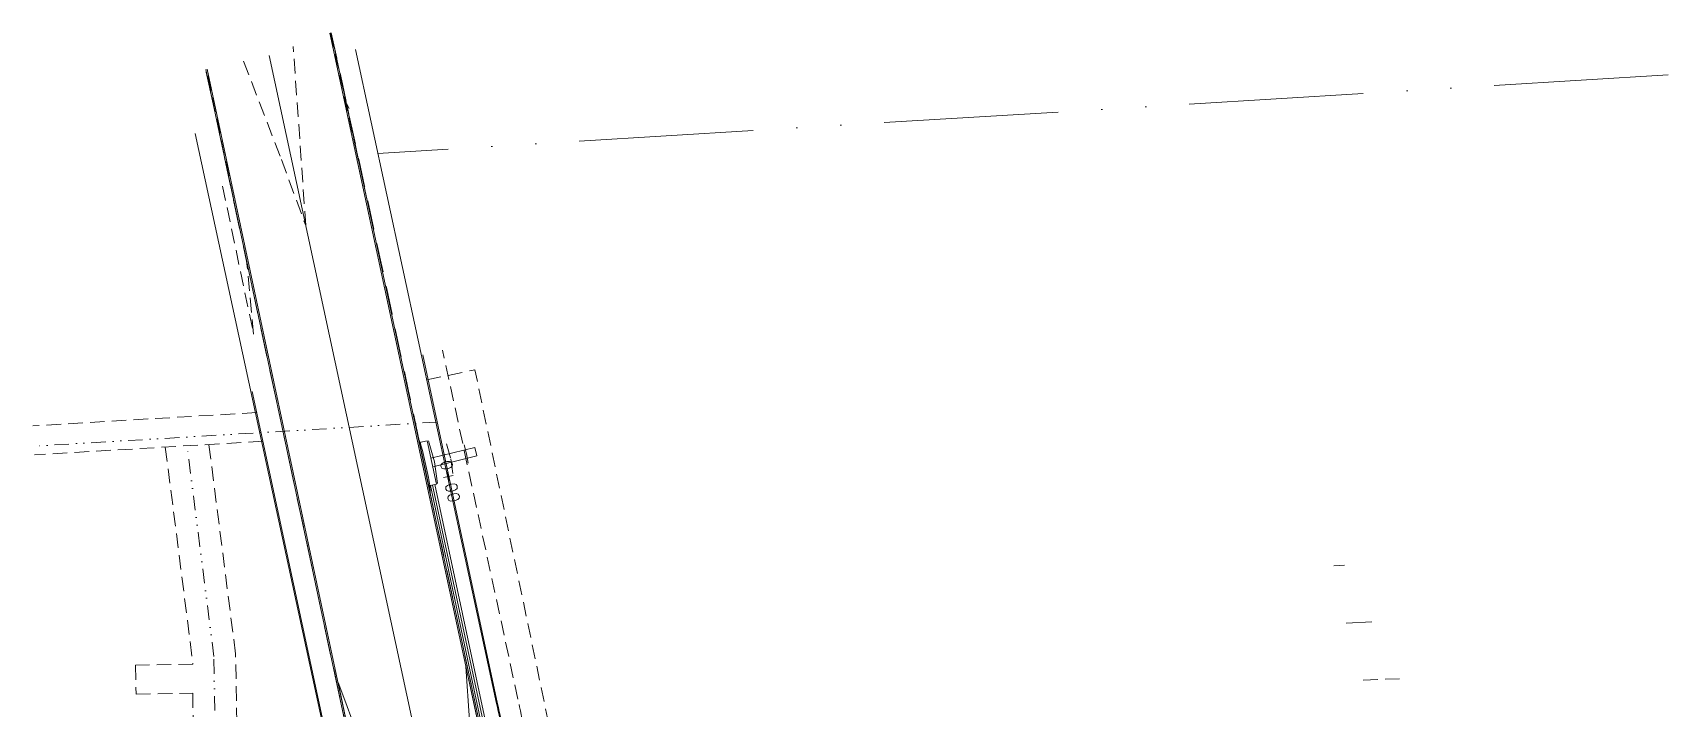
# Model space of a CAD drawing. Extents: x 9856 to 10430, y 9841 to 10512.
# Drawn here: x 9856 to 10419, y 10280 to 10512 of the extents above; entities that cross this region are included whole.
import ezdxf
from ezdxf.enums import TextEntityAlignment as Align

# ---------------------------------------------------------------- set-up
doc = ezdxf.new("R2010")
doc.units = 0
doc.header["$LTSCALE"] = 20
doc.header["$MEASUREMENT"] = 0
for name, pattern in [('ACAD_ISO12W100', [21, 12, -3, 0, -3, 0, -3]), ('DASHED', [0.75, 0.5, -0.25]), ('DASHED2', [0.375, 0.25, -0.125]), ('DIVIDE2', [0.625, 0.25, -0.125, 0, -0.125, 0, -0.125]), ('HIDDEN', [0.375, 0.25, -0.125])]:
    doc.linetypes.add(name, pattern=pattern)
for name, color, linetype in [('CONTOURS', 35, 'CONTINUOUS'), ('PNTS_CHEV', 1, 'CONTINUOUS'), ('STORM', 5, 'CONTINUOUS'), ('TP-SRF-FLT', 7, 'CONTINUOUS')]:
    doc.layers.add(name, color=color, linetype=linetype)
for name, color, linetype, lineweight in [('EC', 35, 'HIDDEN', 140), ('ECRBB', 31, 'DASHED', 30), ('EESMT', 7, 'DASHED2', 25), ('ELOT', 53, 'ACAD_ISO12W100', 25), ('EROW', 143, 'CONTINUOUS', 30), ('EWTR', 174, 'DIVIDE2', 25), ('PESMT', 7, 'DASHED2', 30), ('PUSTM_T', 7, 'CONTINUOUS', 35)]:
    doc.layers.add(name, color=color, linetype=linetype, lineweight=lineweight)
doc.layers.add('mwn boundary', color=7, linetype='CONTINUOUS', plot=False)
doc.styles.get("Standard").update_dxf_attribs({"font": 'simplex.shx'})

msp = doc.modelspace()

# ---------------------------------------------------------------- linework, layer by layer
at = {"layer": 'CONTOURS', "lineweight": 0}
for p, q in [((9991.79, 10358.18, 640), (9988.77, 10372.4, 640)), ((9988.77, 10372.4, 640), (9989.23, 10371.52, 640)), ((9989.23, 10371.52, 640), (9989.33, 10370.94, 640)), ((9989.33, 10370.94, 640), (9989.95, 10368.65, 640)), ((9994.12, 10364.74, 640), (9992.08, 10371.97, 640)), ((9989.95, 10368.65, 640), (9992.06, 10359.35, 640)), ((9995.2, 10357.35, 640), (9994.12, 10364.74, 640)), ((9992.64, 10354.21, 640), (9991.79, 10358.18, 640)), ((9992.06, 10359.35, 640), (9992.53, 10356.6, 640)), ((9992.53, 10356.6, 640), (9992.64, 10354.21, 640)), ((10316.85, 10309.67, 640), (10307.91, 10309.28, 640)), ((10004.93, 10294.35, 640), (10004.92, 10294.37, 640)), ((10004.92, 10294.37, 640), (10006.51, 10287.08, 640)), ((10006.22, 10275.77, 640), (10004.93, 10294.35, 640)), ((9965.07, 10269.13, 640), (9960.94, 10288.81, 640)), ((9960.94, 10288.81, 640), (9963.64, 10281.82, 640)), ((10006.51, 10287.08, 640), (10008.96, 10275.85, 640)), ((9963.64, 10281.82, 640), (9967.98, 10269.97, 640))]:
    msp.add_line(p, q, dxfattribs=at)
at = {"layer": 'EC', "lineweight": 0}
for p, q in [((9958.38, 10512.43, 641), (9966.93, 10473.22, 641)), ((9949.81, 10446.07, 641), (9945.52, 10507.72, 641)), ((9928.42, 10502.68, 641), (9941.45, 10468.88, 641)), ((9929.45, 10433.87, 641), (9915.6, 10499.82, 641)), ((9964.37, 10485.6, 641), (9963.84, 10488.08, 641)), ((9963.84, 10488.08, 641), (9964.72, 10486.39, 641)), ((9972.47, 10447.8, 641), (9964.37, 10485.6, 641)), ((9966.93, 10473.22, 641), (9972.47, 10447.8, 641)), ((9941.45, 10468.88, 641), (9949.81, 10446.07, 641)), ((9921.19, 10459.67, 641), (9931.87, 10408.75, 641)), ((9931.87, 10408.75, 641), (9929.45, 10433.87, 641)), ((9999.66, 10366.12, 639), (9998.21, 10371.31, 639)), ((10000.44, 10360.82, 639), (9999.66, 10366.12, 639)), ((10005.21, 10367.5, 638), (10004.33, 10370.64, 638)), ((10005.68, 10364.29, 638), (10005.21, 10367.5, 638)), ((10307.34, 10329.19, 639), (10303.74, 10329.04, 639)), ((10326.36, 10290.15, 641), (10312.08, 10289.53, 641))]:
    msp.add_line(p, q, dxfattribs=at)
at = {"layer": 'ECRBB', "lineweight": 0}
msp.add_line((9964.65, 10269.04, -5.76), (9915.38, 10499.77, -4.96), dxfattribs=at)
for centre, radius, start, end in [((-12933.66, 5504.76), 23433.56, 11.986507, 12.339173), ((44518.63, 17702.48), 35299.3, 191.986507, 192.145104)]:
    msp.add_arc(centre, radius, start, end, dxfattribs=at)
at = {"layer": 'EESMT', "lineweight": 0}
for p, q in [((10022.85, 10283.14), (9996.93, 10403.18)), ((9932.97, 10381.76), (9855.83, 10377.17)), ((9935.1, 10371.87), (9856.42, 10367.19)), ((9901.48, 10369.87), (9911, 10295.15)), ((9925.66, 10298.74), (9916.48, 10370.76)), ((9930.73, 10020.13), (9925.66, 10298.74)), ((9911, 10295.15), (9891.23, 10294.79)), ((9891.23, 10294.79), (9891.41, 10284.8)), ((9891.41, 10284.8), (9910.91, 10285.15)), ((9910.91, 10285.15), (9915.74, 10019.87))]:
    msp.add_line(p, q, dxfattribs=at)
msp.add_arc((9595.25, 10190.6), 437.5, 9.3383, 12.2159, dxfattribs=at)
at = {"layer": 'ELOT', "lineweight": 0, "ltscale": 0.25}
msp.add_line((10418.85, 10497.99), (9974.64, 10470.88), dxfattribs=at)
at = {"layer": 'EROW', "lineweight": 0}
for p, q in [((10015.52, 10281.56), (9966.92, 10506.64)), ((9956.87, 10268.89), (9911.76, 10477.81))]:
    msp.add_line(p, q, dxfattribs=at)
msp.add_arc((9595.25, 10190.6), 430, 9.3383, 12.2159, dxfattribs=at)
at = {"layer": 'EWTR', "lineweight": 0}
for p, q in [((9995.05, 10378.45), (9856.25, 10370.18)), ((9918.22, 10297.79), (9909.04, 10369.82)), ((9923.37, 10012.5), (9918.16, 10298.6))]:
    msp.add_line(p, q, dxfattribs=at)
at = {"layer": 'mwn boundary', "lineweight": 0}
for p, q in [((10015.87, 10281.5), (9990.09, 10401.57)), ((9957.21, 10268.9), (9931.43, 10388.97))]:
    msp.add_line(p, q, dxfattribs=at)
msp.add_arc((9595.5, 10191.02), 430, 9.2737, 12.1512, dxfattribs=at)
at = {"layer": 'PESMT', "lineweight": 0}
for p in [(9991.45, 10393.02), (10037.99, 10252.91)]:
    msp.add_line(p, (10008.05, 10396.48), dxfattribs=at)
at = {"layer": 'PNTS_CHEV', "lineweight": 0}
msp.add_line((9957.21, 10268.9, 647.2), (9931.43, 10388.97, 647.2), dxfattribs=at)
at = {"layer": 'STORM', "lineweight": 0}
for p, q in [((9988.97, 10371.47), (9991.62, 10372.03)), ((9992.15, 10356.52), (9988.97, 10371.47)), ((9991.62, 10372.03), (9994.79, 10357.08)), ((9992.85, 10366.01), (10008.01, 10369.75)), ((9993.56, 10363.1), (10008.73, 10366.84)), ((10008.01, 10369.75), (10008.73, 10366.84)), ((9994.79, 10357.08), (9992.15, 10356.52)), ((9992.74, 10356.65), (10014.07, 10257.13)), ((9993.47, 10356.8), (10014.8, 10257.28)), ((9994.2, 10356.96), (10015.54, 10257.44))]:
    msp.add_line(p, q, dxfattribs=at)
at = {"layer": 'TP-SRF-FLT', "lineweight": 0}
for p, q in [((10008.91, 10275.82, 639.94), (9958.09, 10512.37, 640.71)), ((10009.4, 10275.92, 640.44), (9958.58, 10512.47, 641.21)), ((9937.21, 10504.65, 641.19), (9986.52, 10275.37, 640.44)), ((9964.65, 10269.04, 640.43), (9915.38, 10499.77, 641.23)), ((9965.14, 10269.14, 639.93), (9915.87, 10499.88, 640.73)), ((9988.97, 10371.47, 639.99), (9992.15, 10356.52, 639.99))]:
    msp.add_line(p, q, dxfattribs=at)

# ---------------------------------------------------------------- texts
at = {"layer": 'PUSTM_T', "lineweight": 0}
msp.add_text('0+00', height=4, rotation=282.1006, dxfattribs=at).set_placement((9996.4, 10357.43), align=Align.BOTTOM_CENTER)

doc.saveas('drawing.dxf')
